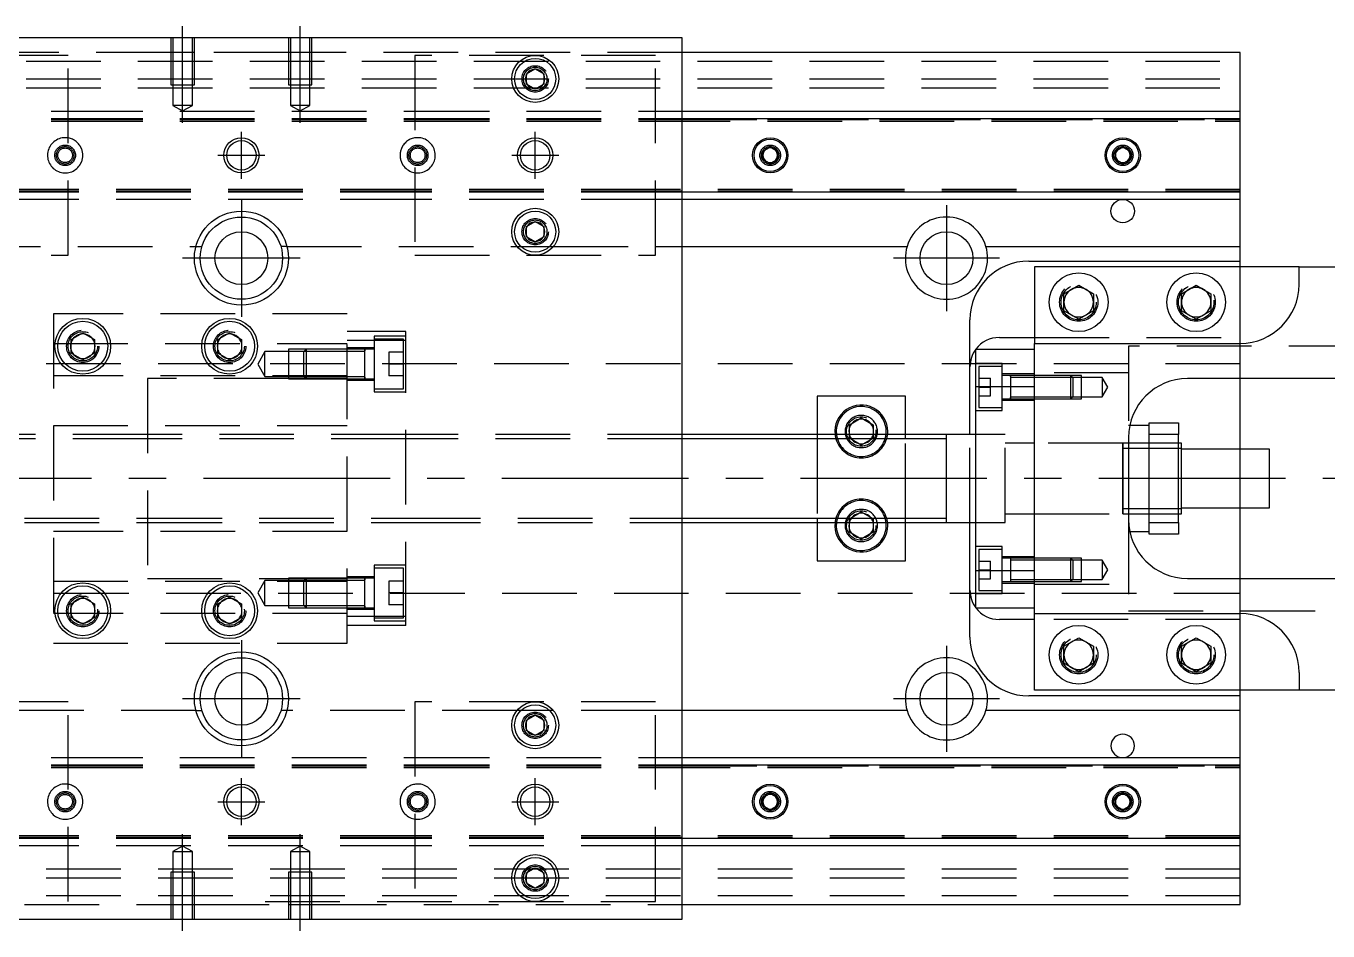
# Model space of a CAD drawing. Extents: x -10 to 545, y -268 to 77.
# Drawn here: x 133.3 to 354.9, y -77 to 77 of the extents above; entities that cross this region are included whole.
import ezdxf

# ---------------------------------------------------------------- set-up
doc = ezdxf.new("R2010")
doc.units = 0
doc.linetypes.add('CENTER', pattern=[50.8, 31.75, -6.35, 6.35, -6.35])
doc.linetypes.add('DASHED', pattern=[19.05, 12.7, -6.35])
doc.layers.get('0').update_dxf_attribs({"linetype": 'CONTINUOUS'})
doc.layers.add('CENTER', color=1, linetype='CENTER')

msp = doc.modelspace()

# ---------------------------------------------------------------- linework, layer by layer
at = {"color": 7, "linetype": 'CONTINUOUS'}
for p, q in [((245, 75), (95, 75)), ((245, -75), (245, 75)), ((340, 72.5), (245, 72.5)), ((340, 62.5), (340, 72.5)), ((218.5, 68.866026), (220, 69.73205)), ((218.5, 67.133974), (218.5, 68.866026)), ((220, 69.73205), (221.5, 68.866026)), ((221.5, 68.866026), (221.5, 67.133974)), ((220, 66.26795), (218.5, 67.133974)), ((221.5, 67.133974), (220, 66.26795)), ((245, 62.5), (340, 62.5)), ((340, 61.247728), (340, 62.5)), ((245, 61.247728), (340, 61.247728)), ((340, 48.752272), (340, 61.247728)), ((258.75, 55.721688), (260, 56.443376)), ((258.75, 54.278312), (258.75, 55.721688)), ((260, 56.443376), (261.25, 55.721688)), ((261.25, 55.721688), (261.25, 54.278312)), ((318.75, 55.721688), (320, 56.443376)), ((318.75, 54.278312), (318.75, 55.721688)), ((320, 56.443376), (321.25, 55.721688)), ((321.25, 55.721688), (321.25, 54.278312)), ((260, 53.556624), (258.75, 54.278312)), ((261.25, 54.278312), (260, 53.556624)), ((320, 53.556624), (318.75, 54.278312)), ((321.25, 54.278312), (320, 53.556624)), ((340, 48.752272), (245, 48.752272)), ((340, 47.5), (340, 48.752272)), ((340, 47.5), (245, 47.5)), ((340, 39.5), (340, 47.5)), ((218.5, 42.866026), (220, 43.73205)), ((218.5, 41.133974), (218.5, 42.866026)), ((220, 43.73205), (221.5, 42.866026)), ((221.5, 42.866026), (221.5, 41.133974)), ((220, 40.26795), (218.5, 41.133974)), ((221.5, 41.133974), (220, 40.26795)), ((162.254033, 39.5), (163.291796, 39.5)), ((177.745967, 39.5), (176.708204, 39.5)), ((245, 39.5), (283.291796, 39.5)), ((296.708204, 39.5), (340, 39.5)), ((340, 37), (340, 39.5)), ((304, 37), (340, 37)), ((305, 36), (305, 23)), ((350, 36), (305, 36)), ((340, 36), (340, 37)), ((350, 33), (350, 36)), ((350, 36), (373, 36)), ((310, 31.443376), (312.5, 32.886752)), ((310, 28.556624), (310, 31.443376)), ((312.5, 32.886752), (315, 31.443376)), ((315, 31.443376), (315, 28.556624)), ((330, 31.443376), (332.5, 32.886752)), ((330, 28.556624), (330, 31.443376)), ((332.5, 32.886752), (335, 31.443376)), ((335, 31.443376), (335, 28.556624)), ((294, 7.5), (294, 27)), ((312.5, 27.113248), (310, 28.556624)), ((315, 28.556624), (312.5, 27.113248)), ((332.5, 27.113248), (330, 28.556624)), ((335, 28.556624), (332.5, 27.113248)), ((141, 23.6547), (143, 24.809402)), ((143, 24.809402), (145, 23.6547)), ((166, 23.6547), (168, 24.809402)), ((168, 24.809402), (170, 23.6547)), ((141, 21.3453), (141, 23.6547)), ((145, 23.6547), (145, 21.3453)), ((166, 21.3453), (166, 23.6547)), ((170, 23.6547), (170, 21.3453)), ((299, 24), (305, 24)), ((305, 15.652476), (305, 23)), ((305, 23), (340, 23)), ((143, 20.190598), (141, 21.3453)), ((145, 21.3453), (143, 20.190598)), ((168, 20.190598), (166, 21.3453)), ((170, 21.3453), (168, 20.190598)), ((295, 22), (305, 22)), ((295, 15.652476), (295, 22)), ((295, 15.652476), (305, 15.652476)), ((295, -15.652476), (295, 15.652476)), ((300.9, 17.556354), (300.9, 13.556344)), ((300.9, 17.556354), (300.9, 13.556344)), ((305, -15.652476), (305, 15.652476)), ((305, -15.652476), (305, 15.652476)), ((363, 17), (331, 17)), ((340, 5), (340, 17)), ((283, 14), (268, 14)), ((268, 14), (268, 7.5)), ((283, 7.5), (283, 14)), ((273.5, 9.1547), (275.5, 10.309402)), ((273.5, 7.5), (273.5, 9.1547)), ((275.5, 10.309402), (277.5, 9.1547)), ((277.5, 9.1547), (277.5, 7.5)), ((324.5, 9), (321.202042, 9)), ((324.5, 9.5), (329.5, 9.5)), ((324.5, 7.5), (324.5, 9.5)), ((329.5, 9.5), (329.5, 7.5)), ((290, 7.5), (245, 7.5)), ((290, 7.5), (289.995, 7.5)), ((290, -7.500006), (290, 7.500006)), ((290, 6.75), (290, 7.500006)), ((290, 6.951128), (290, 7.5)), ((295, 7.5), (290, 7.5)), ((290.005, 7.5), (290, 7.5)), ((290, -6.951128), (290, 6.951128)), ((290, -6.75), (290, 6.75)), ((321, 7), (321, -7)), ((329.5, 7.5), (324.5, 7.5)), ((324.5, -7.5), (324.5, 7.5)), ((329.5, -7.5), (329.5, 7.5)), ((324.5, 5.125), (321, 5.125)), ((329.5, 5.125), (324.5, 5.125)), ((330, 6), (329.5, 6)), ((330, 5.125), (329.5, 5.125)), ((330, -6), (330, 6)), ((345, 5), (330, 5)), ((345, -5), (345, 5)), ((321, -5.125), (324.5, -5.125)), ((324.5, -5.125), (329.5, -5.125)), ((329.5, -5.125), (330, -5.125)), ((329.5, -6), (330, -6)), ((330, -5), (345, -5)), ((340, -17), (340, -5)), ((245, -7.5), (290, -7.5)), ((268, -7.5), (268, -14)), ((273.5, -9.1547), (273.5, -7.5)), ((277.5, -7.5), (277.5, -9.1547)), ((283, -14), (283, -7.5)), ((289.995, -7.5), (290, -7.5)), ((290, -7.500006), (290, -6.75)), ((290, -7.5), (290, -6.951128)), ((290, -7.5), (295, -7.5)), ((290, -7.5), (290.005, -7.5)), ((294, -27), (294, -7.5)), ((324.5, -7.5), (329.5, -7.5)), ((324.5, -9.5), (324.5, -7.5)), ((329.5, -7.5), (329.5, -9.5)), ((275.5, -10.309402), (273.5, -9.1547)), ((277.5, -9.1547), (275.5, -10.309402)), ((321.202042, -9), (324.5, -9)), ((329.5, -9.5), (324.5, -9.5)), ((268, -14), (283, -14)), ((295, -15.652476), (305, -15.652476)), ((295, -22), (295, -15.652476)), ((305, -23), (305, -15.652476)), ((331, -17), (363, -17)), ((141, -21.3453), (143, -20.190598)), ((141, -23.6547), (141, -21.3453)), ((143, -20.190598), (145, -21.3453)), ((145, -21.3453), (145, -23.6547)), ((166, -21.3453), (168, -20.190598)), ((166, -23.6547), (166, -21.3453)), ((168, -20.190598), (170, -21.3453)), ((170, -21.3453), (170, -23.6547)), ((295, -22), (305, -22)), ((143, -24.809402), (141, -23.6547)), ((145, -23.6547), (143, -24.809402)), ((168, -24.809402), (166, -23.6547)), ((170, -23.6547), (168, -24.809402)), ((305, -24), (299, -24)), ((305, -23), (340, -23)), ((305, -36), (305, -23)), ((310, -28.556624), (312.5, -27.113248)), ((310, -31.443376), (310, -28.556624)), ((312.5, -27.113248), (315, -28.556624)), ((315, -28.556624), (315, -31.443376)), ((330, -28.556624), (332.5, -27.113248)), ((330, -31.443376), (330, -28.556624)), ((332.5, -27.113248), (335, -28.556624)), ((335, -28.556624), (335, -31.443376)), ((312.5, -32.886752), (310, -31.443376)), ((315, -31.443376), (312.5, -32.886752)), ((332.5, -32.886752), (330, -31.443376)), ((335, -31.443376), (332.5, -32.886752)), ((350, -33), (350, -36)), ((340, -37), (304, -37)), ((350, -36), (305, -36)), ((340, -37), (340, -36)), ((340, -39.5), (340, -37)), ((373, -36), (350, -36)), ((162.254033, -39.5), (163.291796, -39.5)), ((177.745967, -39.5), (176.708204, -39.5)), ((283.291796, -39.5), (245, -39.5)), ((340, -39.5), (296.708204, -39.5)), ((340, -47.5), (340, -39.5)), ((218.5, -41.133974), (220, -40.26795)), ((218.5, -42.866026), (218.5, -41.133974)), ((220, -40.26795), (221.5, -41.133974)), ((221.5, -41.133974), (221.5, -42.866026)), ((220, -43.73205), (218.5, -42.866026)), ((221.5, -42.866026), (220, -43.73205)), ((245, -47.5), (340, -47.5)), ((340, -48.752272), (340, -47.5)), ((245, -48.752272), (340, -48.752272)), ((340, -61.247728), (340, -48.752272)), ((258.75, -54.278312), (260, -53.556624)), ((258.75, -55.721688), (258.75, -54.278312)), ((260, -53.556624), (261.25, -54.278312)), ((261.25, -54.278312), (261.25, -55.721688)), ((318.75, -54.278312), (320, -53.556624)), ((318.75, -55.721688), (318.75, -54.278312)), ((320, -53.556624), (321.25, -54.278312)), ((321.25, -54.278312), (321.25, -55.721688)), ((260, -56.443376), (258.75, -55.721688)), ((261.25, -55.721688), (260, -56.443376)), ((320, -56.443376), (318.75, -55.721688)), ((321.25, -55.721688), (320, -56.443376)), ((340, -61.247728), (245, -61.247728)), ((340, -62.5), (340, -61.247728)), ((340, -62.5), (245, -62.5)), ((340, -72.5), (340, -62.5)), ((218.5, -67.133974), (220, -66.26795)), ((220, -66.26795), (221.5, -67.133974)), ((218.5, -68.866026), (218.5, -67.133974)), ((221.5, -67.133974), (221.5, -68.866026)), ((220, -69.73205), (218.5, -68.866026)), ((221.5, -68.866026), (220, -69.73205)), ((245, -72.5), (340, -72.5)), ((95, -75), (245, -75))]:
    msp.add_line(p, q, dxfattribs=at)
at = {"color": 3, "linetype": 'DASHED'}
for p, q in [((158.000006, 75), (158.000006, 67)), ((158.35, 75), (158.35, 67)), ((161.65, 67), (161.65, 75)), ((161.999994, 67), (161.999994, 75)), ((178.000006, 75), (178.000006, 67)), ((178.35, 75), (178.35, 67)), ((181.65, 67), (181.65, 75)), ((181.999994, 67), (181.999994, 75)), ((0, 71), (340, 71)), ((158.000006, 72.5), (95, 72.5)), ((140.5, 72), (99.5, 72)), ((140.5, 38), (140.5, 72)), ((161.999994, 72.5), (158.000006, 72.5)), ((178.000006, 72.5), (161.999994, 72.5)), ((181.999994, 72.5), (178.000006, 72.5)), ((245, 72.5), (181.999994, 72.5)), ((199.5, 72), (199.5, 38)), ((240.5, 72), (199.5, 72)), ((240.5, 38), (240.5, 72)), ((0, 68), (340, 68)), ((0, 66.5), (340, 66.5)), ((158.000006, 67), (161.999994, 67)), ((158.35, 67), (158.35, 63.5)), ((161.65, 63.5), (161.65, 67)), ((178.000006, 67), (181.999994, 67)), ((178.35, 67), (178.35, 63.5)), ((181.65, 63.5), (181.65, 67)), ((221.973226, 68.326156), (222, 68)), ((99.5, 62.5), (140.5, 62.5)), ((140.5, 62.5), (199.5, 62.5)), ((161.65, 63.5), (158.35, 63.5)), ((158.35, 63.5), (160, 62.547372)), ((160, 62.547372), (161.65, 63.5)), ((181.65, 63.5), (178.35, 63.5)), ((178.35, 63.5), (180, 62.547372)), ((180, 62.547372), (181.65, 63.5)), ((199.5, 62.5), (240.5, 62.5)), ((240.5, 62.5), (245, 62.5)), ((99.5, 61.247728), (140.5, 61.247728)), ((99.5, 61.1147), (140.5, 61.1147)), ((99.5, 61.1), (140.5, 61.1)), ((99.5, 60.8), (140.5, 60.8)), ((140.5, 61.247728), (199.5, 61.247728)), ((140.5, 61.1147), (199.5, 61.1147)), ((140.5, 61.1), (199.5, 61.1)), ((140.5, 60.8), (199.5, 60.8)), ((199.5, 61.247728), (240.5, 61.247728)), ((199.5, 61.1147), (240.5, 61.1147)), ((199.5, 61.1), (240.5, 61.1)), ((199.5, 60.8), (240.5, 60.8)), ((240.5, 61.247728), (245, 61.247728)), ((240.5, 61.1147), (245, 61.1147)), ((240.5, 61.1), (340, 61.1)), ((240.5, 60.8), (340, 60.8)), ((245, 61.1147), (340, 61.1147)), ((258.5, 55), (258.52041, 55.24661)), ((318.5, 55), (318.52041, 55.24661)), ((140.5, 49.2), (99.5, 49.2)), ((140.5, 48.9), (99.5, 48.9)), ((140.5, 48.8853), (99.5, 48.8853)), ((140.5, 48.752272), (99.5, 48.752272)), ((199.5, 49.2), (140.5, 49.2)), ((199.5, 48.9), (140.5, 48.9)), ((199.5, 48.8853), (140.5, 48.8853)), ((199.5, 48.752272), (140.5, 48.752272)), ((240.5, 49.2), (199.5, 49.2)), ((240.5, 48.9), (199.5, 48.9)), ((240.5, 48.8853), (199.5, 48.8853)), ((240.5, 48.752272), (199.5, 48.752272)), ((340, 49.2), (240.5, 49.2)), ((340, 48.9), (240.5, 48.9)), ((245, 48.8853), (240.5, 48.8853)), ((245, 48.752272), (240.5, 48.752272)), ((340, 48.8853), (245, 48.8853)), ((140.5, 47.5), (99.5, 47.5)), ((199.5, 47.5), (140.5, 47.5)), ((240.5, 47.5), (199.5, 47.5)), ((245, 47.5), (240.5, 47.5)), ((221.973226, 42.326156), (222, 42)), ((99.5, 38), (140.5, 38)), ((123.122498, 39.5), (162.254033, 39.5)), ((177.745967, 39.5), (216.877502, 39.5)), ((199.5, 38), (240.5, 38)), ((216.877502, 39.5), (217.55051, 39.5)), ((217.55051, 39.5), (222.44949, 39.5)), ((222.44949, 39.5), (223.122498, 39.5)), ((223.122498, 39.5), (240.5, 39.5)), ((240.5, 39.5), (245, 39.5)), ((340, 24), (340, 36)), ((309.5, 30), (309.520026, 30.346056)), ((335.477798, 30.364306), (335.5, 30)), ((138, 28), (138, -28)), ((188, 28), (138, 28)), ((188, -28), (188, 28)), ((198, 25), (188, 25)), ((198, 23.49468), (198, 25)), ((138, 23), (188, 23)), ((140.5, 22.5), (140.512884, 22.753488)), ((165.5, 22.5), (165.52689, 22.865682)), ((198, 23.49468), (188, 23.49468)), ((192.6, 22.235572), (188, 22.235572)), ((192.6, 24.235572), (192.6, 14.735572)), ((198, 24.235572), (192.6, 24.235572)), ((197.6, 23.735572), (192.6, 23.735572)), ((197.6, 15.235572), (197.6, 23.735572)), ((198, -23.49468), (198, 23.49468)), ((305, 24), (340, 24)), ((321, 22.5), (321, 7)), ((380, 22.5), (321, 22.5)), ((340, 23), (340, 24)), ((340, 17), (340, 23)), ((174, 21.585572), (172.787564, 19.485572)), ((174, 17.385572), (174, 21.585572)), ((178, 21.585572), (174, 21.585572)), ((178, 21.985566), (178, 16.985576)), ((180.999994, 21.985566), (178, 21.985566)), ((180.6, 21.585572), (178, 21.585572)), ((181, 21.985572), (180.6, 21.585572)), ((180.6, 17.385572), (180.6, 21.585572)), ((188, 21.585572), (180.6, 21.585572)), ((188, 21.985566), (180.999994, 21.985566)), ((181, 21.985572), (181, 16.985572)), ((188, 21.985572), (181, 21.985572)), ((191.005, 21.985572), (188, 21.985572)), ((191, 21.585572), (188, 21.585572)), ((192.6, 21.985572), (190.995, 21.985572)), ((191, 16.985566), (191, 21.985576)), ((191, 16.985566), (191, 21.985576)), ((191, 21.585572), (191, 21.985576)), ((191, 21.728174), (191, 21.985572)), ((191, 21.985572), (191, 21.728122)), ((191, 17.24302), (191, 21.728174)), ((191, 17.385572), (191, 21.585572)), ((195.1, 21.485572), (195.1, 19.485572)), ((197.6, 21.485572), (195.1, 21.485572)), ((305, 15.652476), (305, 22)), ((340, 19.5), (61.969694, 19.5)), ((172.787564, 19.485572), (174, 17.385572)), ((197.6, 19.485572), (195.1, 19.485572)), ((195.1, 19.485572), (195.1, 17.485572)), ((299.5, 19.55635), (295, 19.55635)), ((295.5, 19.05635), (295.5, 12.05635)), ((299.5, 19.05635), (295.5, 19.05635)), ((299.5, 11.55635), (299.5, 19.55635)), ((305, 17.80635), (299.5, 17.80635)), ((321, 18), (305, 18)), ((188, 17.5), (138, 17.5)), ((154, 17), (154, -17)), ((178, 17), (154, 17)), ((174, 17.385572), (178, 17.385572)), ((178, 17.385572), (180.6, 17.385572)), ((180.985572, 17), (178, 17)), ((178, 16.985576), (180.999994, 16.985576)), ((180.6, 17.385572), (188, 17.385572)), ((180.6, 17.385572), (181, 16.985572)), ((188, 17), (180.985572, 17)), ((180.999994, 16.985576), (188, 16.985576)), ((181, 16.985572), (188, 16.985572)), ((188, 17.385572), (191, 17.385572)), ((188, 16.985572), (191.005, 16.985572)), ((188, 16.735572), (192.6, 16.735572)), ((190.995, 16.985572), (192.6, 16.985572)), ((191, 16.985566), (191, 17.385572)), ((191, 17.243038), (191, 16.985572)), ((191, 16.985572), (191, 17.24302)), ((197.6, 17.485572), (195.1, 17.485572)), ((295.5, 17.05635), (297.5, 17.05635)), ((295.5, 15.55635), (297.5, 15.55635)), ((297.5, 15.55635), (297.5, 17.05635)), ((297.5, 14.05635), (297.5, 15.55635)), ((300.9, 17.55635), (299.5, 17.55635)), ((300.9, 17.55635), (300.895, 17.55635)), ((300.9, 17.55635), (300.9, 17.339888)), ((300.9, 17.33964), (300.9, 17.55635)), ((300.905, 17.55635), (300.9, 17.55635)), ((305, 17.55635), (300.9, 17.55635)), ((300.9, 17.339888), (300.9, 13.77281)), ((305, 17.20635), (300.9, 17.20635)), ((311.15, 17.55635), (305, 17.55635)), ((311.150006, 17.556344), (305, 17.556344)), ((311.5, 17.20635), (305, 17.20635)), ((311.15, 13.55635), (311.15, 17.55635)), ((311.5, 17.20635), (311.15, 17.55635)), ((313, 17.556344), (311.150006, 17.556344)), ((311.5, 17.20635), (311.5, 13.90635)), ((313, 17.20635), (311.5, 17.20635)), ((313, 13.556354), (313, 17.556344)), ((316.5, 17.20635), (313, 17.20635)), ((316.5, 17.20635), (316.5, 13.90635)), ((317.452628, 15.55635), (316.5, 17.20635)), ((316.5, 13.90635), (317.452628, 15.55635)), ((192.6, 15.235572), (197.6, 15.235572)), ((192.6, 14.735572), (198, 14.735572)), ((295.5, 14.05635), (297.5, 14.05635)), ((299.5, 13.55635), (300.9, 13.55635)), ((299.5, 13.30635), (305, 13.30635)), ((300.895, 13.55635), (300.9, 13.55635)), ((300.9, 13.90635), (305, 13.90635)), ((300.9, 13.55635), (300.9, 13.773016)), ((300.9, 13.77281), (300.9, 13.55635)), ((300.9, 13.55635), (300.905, 13.55635)), ((300.9, 13.55635), (305, 13.55635)), ((305, 13.90635), (311.5, 13.90635)), ((305, 13.556354), (311.150006, 13.556354)), ((305, 13.55635), (311.15, 13.55635)), ((311.15, 13.55635), (311.5, 13.90635)), ((311.150006, 13.556354), (313, 13.556354)), ((311.5, 13.90635), (313, 13.90635)), ((313, 13.90635), (316.5, 13.90635)), ((295, 11.55635), (299.5, 11.55635)), ((295.5, 12.05635), (299.5, 12.05635)), ((138, 9), (188, 9)), ((321.202042, 9), (321, 9)), ((154, 7.5), (95, 7.5)), ((154, 6.75), (95, 6.75)), ((198, 7.5), (154, 7.5)), ((198, 6.75), (154, 6.75)), ((245, 7.5), (198, 7.5)), ((245, 6.75), (198, 6.75)), ((268, 7.5), (268, 6.75)), ((268, 6.75), (268, -6.75)), ((273.5, 6.8453), (273.5, 7.5)), ((273.665064, 6.75), (273.5, 6.8453)), ((275.5, 5.690598), (273.665064, 6.75)), ((277.334936, 6.75), (275.5, 5.690598)), ((277.5, 6.8453), (277.334936, 6.75)), ((277.5, 7.5), (277.5, 6.8453)), ((277.983582, 8.286038), (278, 8)), ((283, 6.75), (283, 7.5)), ((283, -6.75), (283, 6.75)), ((294, -7.5), (294, 7.5)), ((300, 7.5), (295, 7.5)), ((300, -7.5), (300, 7.5)), ((305, 6), (300, 6)), ((320, 6), (305, 6)), ((320, 6), (319.995, 6)), ((320, -6.000006), (320, 6.000006)), ((320, 6), (320, -5.999164)), ((321, 6), (320, 6)), ((320.005, 6), (320, 6)), ((321, 5.125), (320, 5.125)), ((324.5, 6), (321, 6)), ((329.5, 6), (324.5, 6)), ((340, -5), (340, 5)), ((273.665064, -6.75), (275.5, -5.690598)), ((275.5, -5.690598), (277.334936, -6.75)), ((300, -6), (305, -6)), ((305, -6), (320, -6)), ((319.995, -6), (320, -6)), ((320, -5.125), (321, -5.125)), ((320, -5.999164), (320, -6)), ((320, -6), (321, -6)), ((320, -6), (320.005, -6)), ((321, -6), (324.5, -6)), ((324.5, -6), (329.5, -6)), ((95, -6.75), (154, -6.75)), ((95, -7.5), (154, -7.5)), ((154, -6.75), (198, -6.75)), ((154, -7.5), (198, -7.5)), ((198, -6.75), (245, -6.75)), ((198, -7.5), (245, -7.5)), ((268, -6.75), (268, -7.5)), ((273, -8), (273.018502, -7.696412)), ((273.5, -6.8453), (273.665064, -6.75)), ((273.5, -7.5), (273.5, -6.8453)), ((277.334936, -6.75), (277.5, -6.8453)), ((277.5, -6.8453), (277.5, -7.5)), ((283, -7.5), (283, -6.75)), ((295, -7.5), (300, -7.5)), ((321, -7), (321, -22.5)), ((188, -9), (138, -9)), ((321, -9), (321.202042, -9)), ((299.5, -11.55635), (295, -11.55635)), ((295.5, -12.05635), (295.5, -19.05635)), ((299.5, -12.05635), (295.5, -12.05635)), ((299.5, -19.55635), (299.5, -11.55635)), ((192.6, -14.735572), (192.6, -24.235572)), ((198, -14.735572), (192.6, -14.735572)), ((197.6, -15.235572), (192.6, -15.235572)), ((197.6, -23.735572), (197.6, -15.235572)), ((295.5, -14.05635), (297.5, -14.05635)), ((297.5, -15.55635), (297.5, -14.05635)), ((305, -13.30635), (299.5, -13.30635)), ((300.9, -13.55635), (299.5, -13.55635)), ((300.9, -13.55635), (300.895, -13.55635)), ((300.9, -13.556344), (300.9, -17.556354)), ((300.9, -13.55635), (300.9, -13.77281)), ((300.905, -13.55635), (300.9, -13.55635)), ((305, -13.55635), (300.9, -13.55635)), ((300.9, -13.77281), (300.9, -17.339888)), ((305, -13.90635), (300.9, -13.90635)), ((311.15, -13.55635), (305, -13.55635)), ((311.15, -13.556352), (305, -13.556354)), ((311.5, -13.90635), (305, -13.90635)), ((311.15, -17.55635), (311.15, -13.55635)), ((311.5, -13.90635), (311.15, -13.55635)), ((313, -13.556354), (311.15, -13.556352)), ((311.5, -13.90635), (311.5, -17.20635)), ((313, -13.90635), (311.5, -13.90635)), ((313, -17.556344), (313, -13.556354)), ((316.5, -13.90635), (313, -13.90635)), ((316.5, -13.90635), (316.5, -17.20635)), ((317.452628, -15.55635), (316.5, -13.90635)), ((138, -17.5), (188, -17.5)), ((154, -17), (178, -17)), ((174, -17.385572), (172.787564, -19.485572)), ((174, -21.585572), (174, -17.385572)), ((178, -17.385572), (174, -17.385572)), ((178, -16.985576), (178, -21.985566)), ((180.999994, -16.985576), (178, -16.985576)), ((178, -17), (180.985572, -17)), ((180.6, -17.385572), (178, -17.385572)), ((181, -16.985572), (180.6, -17.385572)), ((180.6, -21.585572), (180.6, -17.385572)), ((188, -17.385572), (180.6, -17.385572)), ((180.985572, -17), (188, -17)), ((188, -16.985576), (180.999994, -16.985576)), ((181, -16.985572), (181, -21.985572)), ((188, -16.985572), (181, -16.985572)), ((192.6, -16.735572), (188, -16.735572)), ((191.005, -16.985572), (188, -16.985572)), ((191, -17.385572), (188, -17.385572)), ((192.6, -16.985572), (190.995, -16.985572)), ((191, -21.985576), (191, -16.985566)), ((191, -17.385572), (191, -16.985566)), ((191, -17.24297), (191, -16.985572)), ((191, -16.985572), (191, -17.24302)), ((191, -21.728122), (191, -17.24297)), ((191, -21.585572), (191, -17.385572)), ((195.1, -17.485572), (195.1, -19.485572)), ((197.6, -17.485572), (195.1, -17.485572)), ((295.5, -15.55635), (297.5, -15.55635)), ((295.5, -17.05635), (297.5, -17.05635)), ((297.5, -17.05635), (297.5, -15.55635)), ((299.5, -17.55635), (300.9, -17.55635)), ((300.895, -17.55635), (300.9, -17.55635)), ((300.9, -17.20635), (305, -17.20635)), ((300.9, -17.339888), (300.9, -17.55635)), ((300.9, -17.55635), (300.905, -17.55635)), ((300.9, -17.55635), (305, -17.55635)), ((305, -22), (305, -15.652476)), ((305, -17.20635), (311.5, -17.20635)), ((305, -17.556344), (311.15, -17.556346)), ((305, -17.55635), (311.15, -17.55635)), ((311.15, -17.55635), (311.5, -17.20635)), ((311.15, -17.556346), (313, -17.556344)), ((311.5, -17.20635), (313, -17.20635)), ((313, -17.20635), (316.5, -17.20635)), ((316.5, -17.20635), (317.452628, -15.55635)), ((340, -23), (340, -17)), ((61.969694, -19.5), (340, -19.5)), ((172.787564, -19.485572), (174, -21.585572)), ((195.1, -19.485572), (195.1, -21.485572)), ((197.6, -19.485572), (195.1, -19.485572)), ((295, -19.55635), (299.5, -19.55635)), ((295.5, -19.05635), (299.5, -19.05635)), ((299.5, -17.80635), (305, -17.80635)), ((305, -18), (321, -18)), ((174, -21.585572), (178, -21.585572)), ((178, -21.585572), (180.6, -21.585572)), ((178, -21.985566), (180.999994, -21.985566)), ((180.6, -21.585572), (188, -21.585572)), ((180.6, -21.585572), (181, -21.985572)), ((180.999994, -21.985566), (188, -21.985566)), ((181, -21.985572), (188, -21.985572)), ((188, -21.585572), (191, -21.585572)), ((188, -21.985572), (191.005, -21.985572)), ((190.995, -21.985572), (192.6, -21.985572)), ((191, -21.985576), (191, -21.585572)), ((191, -21.728104), (191, -21.985572)), ((191, -21.985572), (191, -21.728122)), ((197.6, -21.485572), (195.1, -21.485572)), ((188, -23), (138, -23)), ((145.483582, -22.213962), (145.5, -22.5)), ((170.483582, -22.213962), (170.5, -22.5)), ((188, -22.235572), (192.6, -22.235572)), ((198, -23.49468), (188, -23.49468)), ((192.6, -23.735572), (197.6, -23.735572)), ((192.6, -24.235572), (198, -24.235572)), ((198, -25), (198, -23.49468)), ((340, -24), (305, -24)), ((321, -22.5), (380, -22.5)), ((340, -24), (340, -23)), ((340, -36), (340, -24)), ((198, -25), (188, -25)), ((138, -28), (188, -28)), ((309.5, -30), (309.520026, -29.653944)), ((329.5, -30), (329.520026, -29.653944)), ((140.5, -38), (99.5, -38)), ((162.254033, -39.5), (123.122498, -39.5)), ((140.5, -72), (140.5, -38)), ((216.877502, -39.5), (177.745967, -39.5)), ((240.5, -38), (199.5, -38)), ((199.5, -38), (199.5, -72)), ((217.55051, -39.5), (216.877502, -39.5)), ((222.44949, -39.5), (217.55051, -39.5)), ((223.122498, -39.5), (222.44949, -39.5)), ((240.5, -39.5), (223.122498, -39.5)), ((240.5, -72), (240.5, -38)), ((245, -39.5), (240.5, -39.5)), ((221.973226, -41.673844), (222, -42)), ((99.5, -47.5), (140.5, -47.5)), ((140.5, -47.5), (199.5, -47.5)), ((199.5, -47.5), (240.5, -47.5)), ((240.5, -47.5), (245, -47.5)), ((99.5, -48.752272), (140.5, -48.752272)), ((99.5, -48.8853), (140.5, -48.8853)), ((99.5, -48.9), (140.5, -48.9)), ((99.5, -49.2), (140.5, -49.2)), ((140.5, -48.752272), (199.5, -48.752272)), ((140.5, -48.8853), (199.5, -48.8853)), ((140.5, -48.9), (199.5, -48.9)), ((140.5, -49.2), (199.5, -49.2)), ((199.5, -48.752272), (240.5, -48.752272)), ((199.5, -48.8853), (240.5, -48.8853)), ((199.5, -48.9), (240.5, -48.9)), ((199.5, -49.2), (240.5, -49.2)), ((240.5, -48.752272), (245, -48.752272)), ((240.5, -48.8853), (245, -48.8853)), ((240.5, -48.9), (340, -48.9)), ((240.5, -49.2), (340, -49.2)), ((245, -48.8853), (340, -48.8853)), ((261.477374, -54.74045), (261.5, -55)), ((321.477374, -54.74045), (321.5, -55)), ((140.5, -60.8), (99.5, -60.8)), ((140.5, -61.1), (99.5, -61.1)), ((140.5, -61.1147), (99.5, -61.1147)), ((140.5, -61.247728), (99.5, -61.247728)), ((199.5, -60.8), (140.5, -60.8)), ((199.5, -61.1), (140.5, -61.1)), ((199.5, -61.1147), (140.5, -61.1147)), ((199.5, -61.247728), (140.5, -61.247728)), ((240.5, -60.8), (199.5, -60.8)), ((240.5, -61.1), (199.5, -61.1)), ((240.5, -61.1147), (199.5, -61.1147)), ((240.5, -61.247728), (199.5, -61.247728)), ((340, -60.8), (240.5, -60.8)), ((340, -61.1), (240.5, -61.1)), ((245, -61.1147), (240.5, -61.1147)), ((245, -61.247728), (240.5, -61.247728)), ((340, -61.1147), (245, -61.1147)), ((140.5, -62.5), (99.5, -62.5)), ((199.5, -62.5), (140.5, -62.5)), ((160, -62.547372), (158.35, -63.5)), ((158.35, -63.5), (160, -63.5)), ((158.35, -63.5), (158.35, -67)), ((161.65, -63.5), (160, -62.547372)), ((160, -63.5), (161.65, -63.5)), ((161.65, -67), (161.65, -63.5)), ((180, -62.547372), (178.35, -63.5)), ((178.35, -63.5), (180, -63.5)), ((178.35, -63.5), (178.35, -67)), ((181.65, -63.5), (180, -62.547372)), ((180, -63.5), (181.65, -63.5)), ((181.65, -67), (181.65, -63.5)), ((240.5, -62.5), (199.5, -62.5)), ((245, -62.5), (240.5, -62.5)), ((340, -66.5), (0, -66.5)), ((340, -68), (0, -68)), ((161.999994, -67), (158.000006, -67)), ((158.000006, -67), (158.000006, -75)), ((158.35, -67), (158.35, -75)), ((161.65, -75), (161.65, -67)), ((161.999994, -75), (161.999994, -67)), ((181.999994, -67), (178.000006, -67)), ((178.000006, -67), (178.000006, -75)), ((178.35, -67), (178.35, -75)), ((181.65, -75), (181.65, -67)), ((181.999994, -75), (181.999994, -67)), ((221.973226, -67.673844), (222, -68)), ((340, -71), (0, -71)), ((95, -72.5), (158.000006, -72.5)), ((158.000006, -72.5), (161.999994, -72.5)), ((161.999994, -72.5), (178.000006, -72.5)), ((174.040523, -72), (240.5, -72)), ((178.000006, -72.5), (181.999994, -72.5)), ((181.999994, -72.5), (245, -72.5))]:
    msp.add_line(p, q, dxfattribs=at)
at = {"color": 3, "linetype": 'CONTINUOUS'}
for p, q in [((290, 6.75), (245, 6.75)), ((245, -6.75), (290, -6.75))]:
    msp.add_line(p, q, dxfattribs=at)
at = {"color": 7, "linetype": 'CONTINUOUS'}
for centre, radius in [((220, 68), 4), ((220, 68), 3.5), ((170, 55), 3), ((260, 55), 3), ((260, 55), 2.75), ((320, 55), 3), ((320, 55), 2.75), ((170, 55), 2.5), ((220, 55), 2.5), ((320, 45.5), 2), ((170, 37.5), 8), ((170, 37.5), 7), ((220, 42), 4), ((220, 42), 3.5), ((170, 37.5), 4.5), ((290, 37.5), 4.5), ((312.5, 30), 5), ((332.5, 30), 5), ((143, 22.5), 4.75), ((143, 22.5), 4.25), ((168, 22.5), 4.75), ((168, 22.5), 4.25), ((143, -22.5), 4.75), ((143, -22.5), 4.25), ((168, -22.5), 4.75), ((168, -22.5), 4.25), ((312.5, -30), 5), ((332.5, -30), 5), ((170, -37.5), 8), ((170, -37.5), 7), ((170, -37.5), 4.5), ((290, -37.5), 4.5), ((220, -42), 4), ((220, -42), 3.5), ((170, -55), 3), ((170, -55), 2.5), ((220, -55), 2.5), ((260, -55), 3), ((260, -55), 2.75), ((320, -55), 3), ((320, -55), 2.75), ((220, -68), 4), ((220, -68), 3.5)]:
    msp.add_circle(centre, radius, dxfattribs=at)
at = {"color": 3, "linetype": 'DASHED'}
for centre, radius in [((220, 68), 2.25), ((220, 68), 2), ((140, 55), 1.75), ((140, 55), 1.5), ((140, 55), 1.25), ((200, 55), 1.75), ((200, 55), 1.5), ((200, 55), 1.25), ((260, 55), 1.75), ((260, 55), 1.5), ((320, 55), 1.75), ((320, 55), 1.5), ((220, 42), 2.25), ((220, 42), 2), ((312.5, 30), 3.25), ((332.5, 30), 3.25), ((312.5, 30), 3), ((332.5, 30), 3), ((143, 22.5), 2.75), ((143, 22.5), 2.5), ((168, 22.5), 2.75), ((168, 22.5), 2.5), ((275.5, 8), 2.5), ((275.5, -8), 2.5), ((143, -22.5), 2.75), ((168, -22.5), 2.75), ((143, -22.5), 2.5), ((168, -22.5), 2.5), ((312.5, -30), 3.25), ((312.5, -30), 3), ((332.5, -30), 3.25), ((332.5, -30), 3), ((220, -42), 2.25), ((220, -42), 2), ((140, -55), 1.75), ((140, -55), 1.5), ((140, -55), 1.25), ((200, -55), 1.75), ((200, -55), 1.5), ((200, -55), 1.25), ((260, -55), 1.75), ((260, -55), 1.5), ((320, -55), 1.75), ((320, -55), 1.5), ((220, -68), 2.25), ((220, -68), 2)]:
    msp.add_circle(centre, radius, dxfattribs=at)
at = {"color": 3, "linetype": 'CONTINUOUS'}
for centre in [(220, 55), (220, -55)]:
    msp.add_circle(centre, 3, dxfattribs=at)
at = {"color": 7, "linetype": 'CONTINUOUS'}
for centre, radius, start, end in [((220, 68), 1.65, 144.619977, 155.380023), ((220, 68), 1.65, 95.380023, 144.619977), ((220, 68), 1.65, 84.619977, 95.380023), ((220, 68), 1.65, 35.380023, 84.619977), ((220, 68), 1.65, 24.619977, 35.380023), ((220, 68), 1.65, 155.380023, 180), ((220, 68), 1.65, 180, 204.619977), ((220, 68), 1.65, 204.619977, 215.380023), ((220, 68), 1.65, 215.380023, 264.619977), ((220, 68), 1.65, 275.380023, 324.619977), ((220, 68), 1.65, 324.619977, 335.380023), ((220, 68), 1.65, 335.380023, 24.619977), ((220, 68), 1.65, 264.619977, 275.380023), ((260, 55), 1.25, 120, 180), ((260, 55), 1.25, 60, 120), ((260, 55), 1.25, 0, 60), ((320, 55), 1.25, 120, 180), ((320, 55), 1.25, 60, 120), ((320, 55), 1.25, 0, 60), ((260, 55), 1.25, 180, 240), ((260, 55), 1.25, 240, 300), ((260, 55), 1.25, 300, 0), ((320, 55), 1.25, 180, 240), ((320, 55), 1.25, 240, 300), ((320, 55), 1.25, 300, 0), ((290, 37.5), 7, 16.60155, 163.39845), ((220, 42), 1.65, 155.380023, 180), ((220, 42), 1.65, 144.619977, 155.380023), ((220, 42), 1.65, 95.380023, 144.619977), ((220, 42), 1.65, 84.619977, 95.380023), ((220, 42), 1.65, 35.380023, 84.619977), ((220, 42), 1.65, 24.619977, 35.380023), ((220, 42), 1.65, 335.380023, 24.619977), ((220, 42), 1.65, 180, 204.619977), ((220, 42), 1.65, 204.619977, 215.380023), ((220, 42), 1.65, 215.380023, 264.619977), ((220, 42), 1.65, 264.619977, 275.380023), ((220, 42), 1.65, 275.380023, 324.619977), ((220, 42), 1.65, 324.619977, 335.380023), ((290, 37.5), 7, 163.39845, 16.60155), ((304, 27), 10, 90, 180), ((312.5, 30), 2.5, 120, 180), ((312.5, 30), 2.5, 60, 120), ((312.5, 30), 2.5, 0, 60), ((332.5, 30), 2.5, 120, 180), ((332.5, 30), 2.5, 60, 120), ((332.5, 30), 2.5, 0, 60), ((340, 33), 10, 270, 0), ((312.5, 30), 2.5, 180, 240), ((312.5, 30), 2.5, 300, 0), ((332.5, 30), 2.5, 180, 240), ((332.5, 30), 2.5, 300, 0), ((312.5, 30), 2.5, 240, 300), ((332.5, 30), 2.5, 240, 300), ((143, 22.5), 2.1, 102.24721, 137.75279), ((143, 22.5), 2.1, 77.75279, 102.24721), ((143, 22.5), 2.1, 42.24721, 77.75279), ((168, 22.5), 2.1, 102.24721, 137.75279), ((168, 22.5), 2.1, 77.75279, 102.24721), ((168, 22.5), 2.1, 42.24721, 77.75279), ((143, 22.5), 2.1, 162.24721, 180), ((143, 22.5), 2.1, 180, 197.75279), ((143, 22.5), 2.1, 137.75279, 162.24721), ((143, 22.5), 2.1, 17.75279, 42.24721), ((143, 22.5), 2.1, 342.24721, 17.75279), ((168, 22.5), 2.1, 162.24721, 180), ((168, 22.5), 2.1, 180, 197.75279), ((168, 22.5), 2.1, 137.75279, 162.24721), ((168, 22.5), 2.1, 17.75279, 42.24721), ((168, 22.5), 2.1, 342.24721, 17.75279), ((299, 19), 5, 90, 143.130102), ((143, 22.5), 2.1, 197.75279, 222.24721), ((143, 22.5), 2.1, 222.24721, 257.75279), ((143, 22.5), 2.1, 257.75279, 282.24721), ((143, 22.5), 2.1, 282.24721, 317.75279), ((143, 22.5), 2.1, 317.75279, 342.24721), ((168, 22.5), 2.1, 197.75279, 222.24721), ((168, 22.5), 2.1, 222.24721, 257.75279), ((168, 22.5), 2.1, 257.75279, 282.24721), ((168, 22.5), 2.1, 282.24721, 317.75279), ((168, 22.5), 2.1, 317.75279, 342.24721), ((299, 19), 5, 143.130102, 180), ((331, 7), 10, 90, 180), ((275.5, 8), 4.5, 0, 186.37937), ((275.5, 8), 4.25, 0, 186.756327), ((275.5, 8), 2.1, 137.75279, 162.24721), ((275.5, 8), 2.1, 102.24721, 137.75279), ((275.5, 8), 2.1, 77.75279, 102.24721), ((275.5, 8), 2.1, 42.24721, 77.75279), ((275.5, 8), 2.1, 17.75279, 42.24721), ((275.5, 8), 2.1, 162.24721, 180), ((275.5, 8), 2.1, 180, 193.774147), ((275.5, 8), 2.1, 193.774147, 197.75279), ((275.5, 8), 2.1, 197.75279, 216.529607), ((275.5, 8), 2.1, 216.529607, 222.24721), ((275.5, 8), 2.1, 317.75279, 323.470393), ((275.5, 8), 2.1, 323.470393, 342.24721), ((275.5, 8), 2.1, 346.225853, 17.75279), ((275.5, 8), 2.1, 342.24721, 346.225853), ((275.5, 8), 4.25, 353.243673, 0), ((275.5, 8), 4.5, 353.62063, 0), ((275.5, 8), 2.1, 222.24721, 257.75279), ((275.5, 8), 2.1, 257.75279, 282.24721), ((275.5, 8), 2.1, 282.24721, 317.75279), ((275.5, -8), 2.1, 137.75279, 143.470393), ((275.5, -8), 2.1, 102.24721, 137.75279), ((275.5, -8), 2.1, 77.75279, 102.24721), ((275.5, -8), 2.1, 42.24721, 77.75279), ((275.5, -8), 2.1, 36.529607, 42.24721), ((275.5, -8), 4.5, 173.62063, 0), ((275.5, -8), 4.25, 173.243673, 0), ((275.5, -8), 2.1, 166.225853, 180), ((275.5, -8), 2.1, 180, 197.75279), ((275.5, -8), 2.1, 162.24721, 166.225853), ((275.5, -8), 2.1, 143.470393, 162.24721), ((275.5, -8), 2.1, 197.75279, 222.24721), ((275.5, -8), 2.1, 317.75279, 342.24721), ((275.5, -8), 2.1, 17.75279, 36.529607), ((275.5, -8), 2.1, 13.774147, 17.75279), ((275.5, -8), 2.1, 342.24721, 13.774147), ((275.5, -8), 4.25, 0, 6.756327), ((275.5, -8), 4.5, 0, 6.37937), ((331, -7), 10, 180, 270), ((275.5, -8), 2.1, 222.24721, 257.75279), ((275.5, -8), 2.1, 257.75279, 282.24721), ((275.5, -8), 2.1, 282.24721, 317.75279), ((299, -19), 5, 180, 216.869898), ((143, -22.5), 2.1, 162.24721, 180), ((143, -22.5), 2.1, 137.75279, 162.24721), ((143, -22.5), 2.1, 102.24721, 137.75279), ((143, -22.5), 2.1, 77.75279, 102.24721), ((143, -22.5), 2.1, 42.24721, 77.75279), ((143, -22.5), 2.1, 17.75279, 42.24721), ((143, -22.5), 2.1, 342.24721, 17.75279), ((168, -22.5), 2.1, 162.24721, 180), ((168, -22.5), 2.1, 137.75279, 162.24721), ((168, -22.5), 2.1, 102.24721, 137.75279), ((168, -22.5), 2.1, 77.75279, 102.24721), ((168, -22.5), 2.1, 42.24721, 77.75279), ((168, -22.5), 2.1, 17.75279, 42.24721), ((168, -22.5), 2.1, 342.24721, 17.75279), ((299, -19), 5, 216.869898, 270), ((143, -22.5), 2.1, 180, 197.75279), ((143, -22.5), 2.1, 197.75279, 222.24721), ((143, -22.5), 2.1, 222.24721, 257.75279), ((143, -22.5), 2.1, 282.24721, 317.75279), ((143, -22.5), 2.1, 317.75279, 342.24721), ((168, -22.5), 2.1, 180, 197.75279), ((168, -22.5), 2.1, 197.75279, 222.24721), ((168, -22.5), 2.1, 222.24721, 257.75279), ((168, -22.5), 2.1, 282.24721, 317.75279), ((168, -22.5), 2.1, 317.75279, 342.24721), ((340, -33), 10, 0, 90), ((143, -22.5), 2.1, 257.75279, 282.24721), ((168, -22.5), 2.1, 257.75279, 282.24721), ((304, -27), 10, 180, 270), ((312.5, -30), 2.5, 120, 180), ((312.5, -30), 2.5, 60, 120), ((312.5, -30), 2.5, 0, 60), ((332.5, -30), 2.5, 120, 180), ((332.5, -30), 2.5, 60, 120), ((332.5, -30), 2.5, 0, 60), ((290, -37.5), 7, 343.39845, 196.60155), ((312.5, -30), 2.5, 180, 240), ((312.5, -30), 2.5, 300, 0), ((332.5, -30), 2.5, 180, 240), ((332.5, -30), 2.5, 300, 0), ((312.5, -30), 2.5, 240, 300), ((332.5, -30), 2.5, 240, 300), ((290, -37.5), 7, 196.60155, 343.39845), ((220, -42), 1.65, 155.380023, 180), ((220, -42), 1.65, 180, 204.619977), ((220, -42), 1.65, 144.619977, 155.380023), ((220, -42), 1.65, 95.380023, 144.619977), ((220, -42), 1.65, 84.619977, 95.380023), ((220, -42), 1.65, 35.380023, 84.619977), ((220, -42), 1.65, 24.619977, 35.380023), ((220, -42), 1.65, 335.380023, 24.619977), ((220, -42), 1.65, 204.619977, 215.380023), ((220, -42), 1.65, 215.380023, 264.619977), ((220, -42), 1.65, 264.619977, 275.380023), ((220, -42), 1.65, 275.380023, 324.619977), ((220, -42), 1.65, 324.619977, 335.380023), ((320, -45.5), 2, 90, 270), ((320, -45.5), 2, 270, 90), ((260, -55), 1.25, 120, 180), ((260, -55), 1.25, 180, 240), ((260, -55), 1.25, 60, 120), ((260, -55), 1.25, 0, 60), ((260, -55), 1.25, 300, 0), ((320, -55), 1.25, 120, 180), ((320, -55), 1.25, 180, 240), ((320, -55), 1.25, 60, 120), ((320, -55), 1.25, 0, 60), ((320, -55), 1.25, 300, 0), ((260, -55), 1.25, 240, 300), ((320, -55), 1.25, 240, 300), ((220, -68), 1.65, 95.380023, 144.619977), ((220, -68), 1.65, 84.619977, 95.380023), ((220, -68), 1.65, 35.380023, 84.619977), ((220, -68), 1.65, 155.380023, 180), ((220, -68), 1.65, 180, 204.619977), ((220, -68), 1.65, 144.619977, 155.380023), ((220, -68), 1.65, 204.619977, 215.380023), ((220, -68), 1.65, 24.619977, 35.380023), ((220, -68), 1.65, 324.619977, 335.380023), ((220, -68), 1.65, 335.380023, 24.619977), ((220, -68), 1.65, 215.380023, 264.619977), ((220, -68), 1.65, 264.619977, 275.380023), ((220, -68), 1.65, 275.380023, 324.619977)]:
    msp.add_arc(centre, radius, start, end, dxfattribs=at)
at = {"color": 3, "linetype": 'DASHED'}
for centre, radius, start, end in [((140, 55), 3, 90, 326.44269), ((140, 55), 3, 33.55731, 90), ((200, 55), 3, 213.55731, 90), ((200, 55), 3, 90, 146.44269), ((140, 55), 3, 22.331645, 33.55731), ((140, 55), 3, 337.668355, 22.331645), ((200, 55), 3, 157.668355, 202.331645), ((200, 55), 3, 146.44269, 157.668355), ((140, 55), 3, 326.44269, 337.668355), ((200, 55), 3, 202.331645, 213.55731), ((275.5, 8), 2.75, 349.524318, 180), ((275.5, 8), 4.5, 186.37937, 196.12762), ((275.5, 8), 4.5, 196.12762, 343.87238), ((275.5, 8), 4.25, 186.756327, 197.104635), ((275.5, 8), 4.25, 197.104635, 342.895365), ((275.5, 8), 2.75, 180, 190.475682), ((275.5, 8), 2.75, 190.475682, 207.035692), ((275.5, 8), 2.75, 207.035692, 332.964308), ((275.5, 8), 2.75, 332.964308, 349.524318), ((275.5, 8), 4.25, 342.895365, 353.243673), ((275.5, 8), 4.5, 343.87238, 353.62063), ((275.5, -8), 4.5, 16.12762, 163.87238), ((275.5, -8), 4.25, 17.104635, 162.895365), ((275.5, -8), 2.75, 27.035692, 152.964308), ((275.5, -8), 4.5, 163.87238, 173.62063), ((275.5, -8), 4.25, 162.895365, 173.243673), ((275.5, -8), 2.75, 180, 10.475682), ((275.5, -8), 2.75, 169.524318, 180), ((275.5, -8), 2.75, 152.964308, 169.524318), ((275.5, -8), 2.75, 10.475682, 27.035692), ((275.5, -8), 4.25, 6.756327, 17.104635), ((275.5, -8), 4.5, 6.37937, 16.12762), ((140, -55), 3, 90, 326.44269), ((140, -55), 3, 33.55731, 90), ((200, -55), 3, 213.55731, 90), ((200, -55), 3, 90, 146.44269), ((140, -55), 3, 22.331645, 33.55731), ((140, -55), 3, 337.668355, 22.331645), ((200, -55), 3, 157.668355, 202.331645), ((200, -55), 3, 146.44269, 157.668355), ((140, -55), 3, 326.44269, 337.668355), ((200, -55), 3, 202.331645, 213.55731)]:
    msp.add_arc(centre, radius, start, end, dxfattribs=at)
at = {"layer": 'CENTER', "color": 1, "linetype": 'CENTER'}
for p, q in [((160, 60.547372), (160, 77)), ((180, 60.547372), (180, 77)), ((170, 51), (170, 59)), ((220, 51), (220, 59)), ((166, 55), (174, 55)), ((216, 55), (224, 55)), ((170, 47.5), (170, 27.5)), ((290, 46.5), (290, 28.5)), ((180, 37.5), (160, 37.5)), ((299, 37.5), (281, 37.5)), ((398.492256, 0), (-10.32213, 0)), ((170, -27.5), (170, -47.5)), ((290, -28.5), (290, -46.5)), ((180, -37.5), (160, -37.5)), ((299, -37.5), (281, -37.5)), ((170, -59), (170, -51)), ((220, -59), (220, -51)), ((166, -55), (174, -55)), ((216, -55), (224, -55)), ((160, -77), (160, -60.547372)), ((180, -77), (180, -60.547372))]:
    msp.add_line(p, q, dxfattribs=at)

doc.saveas('drawing.dxf')
